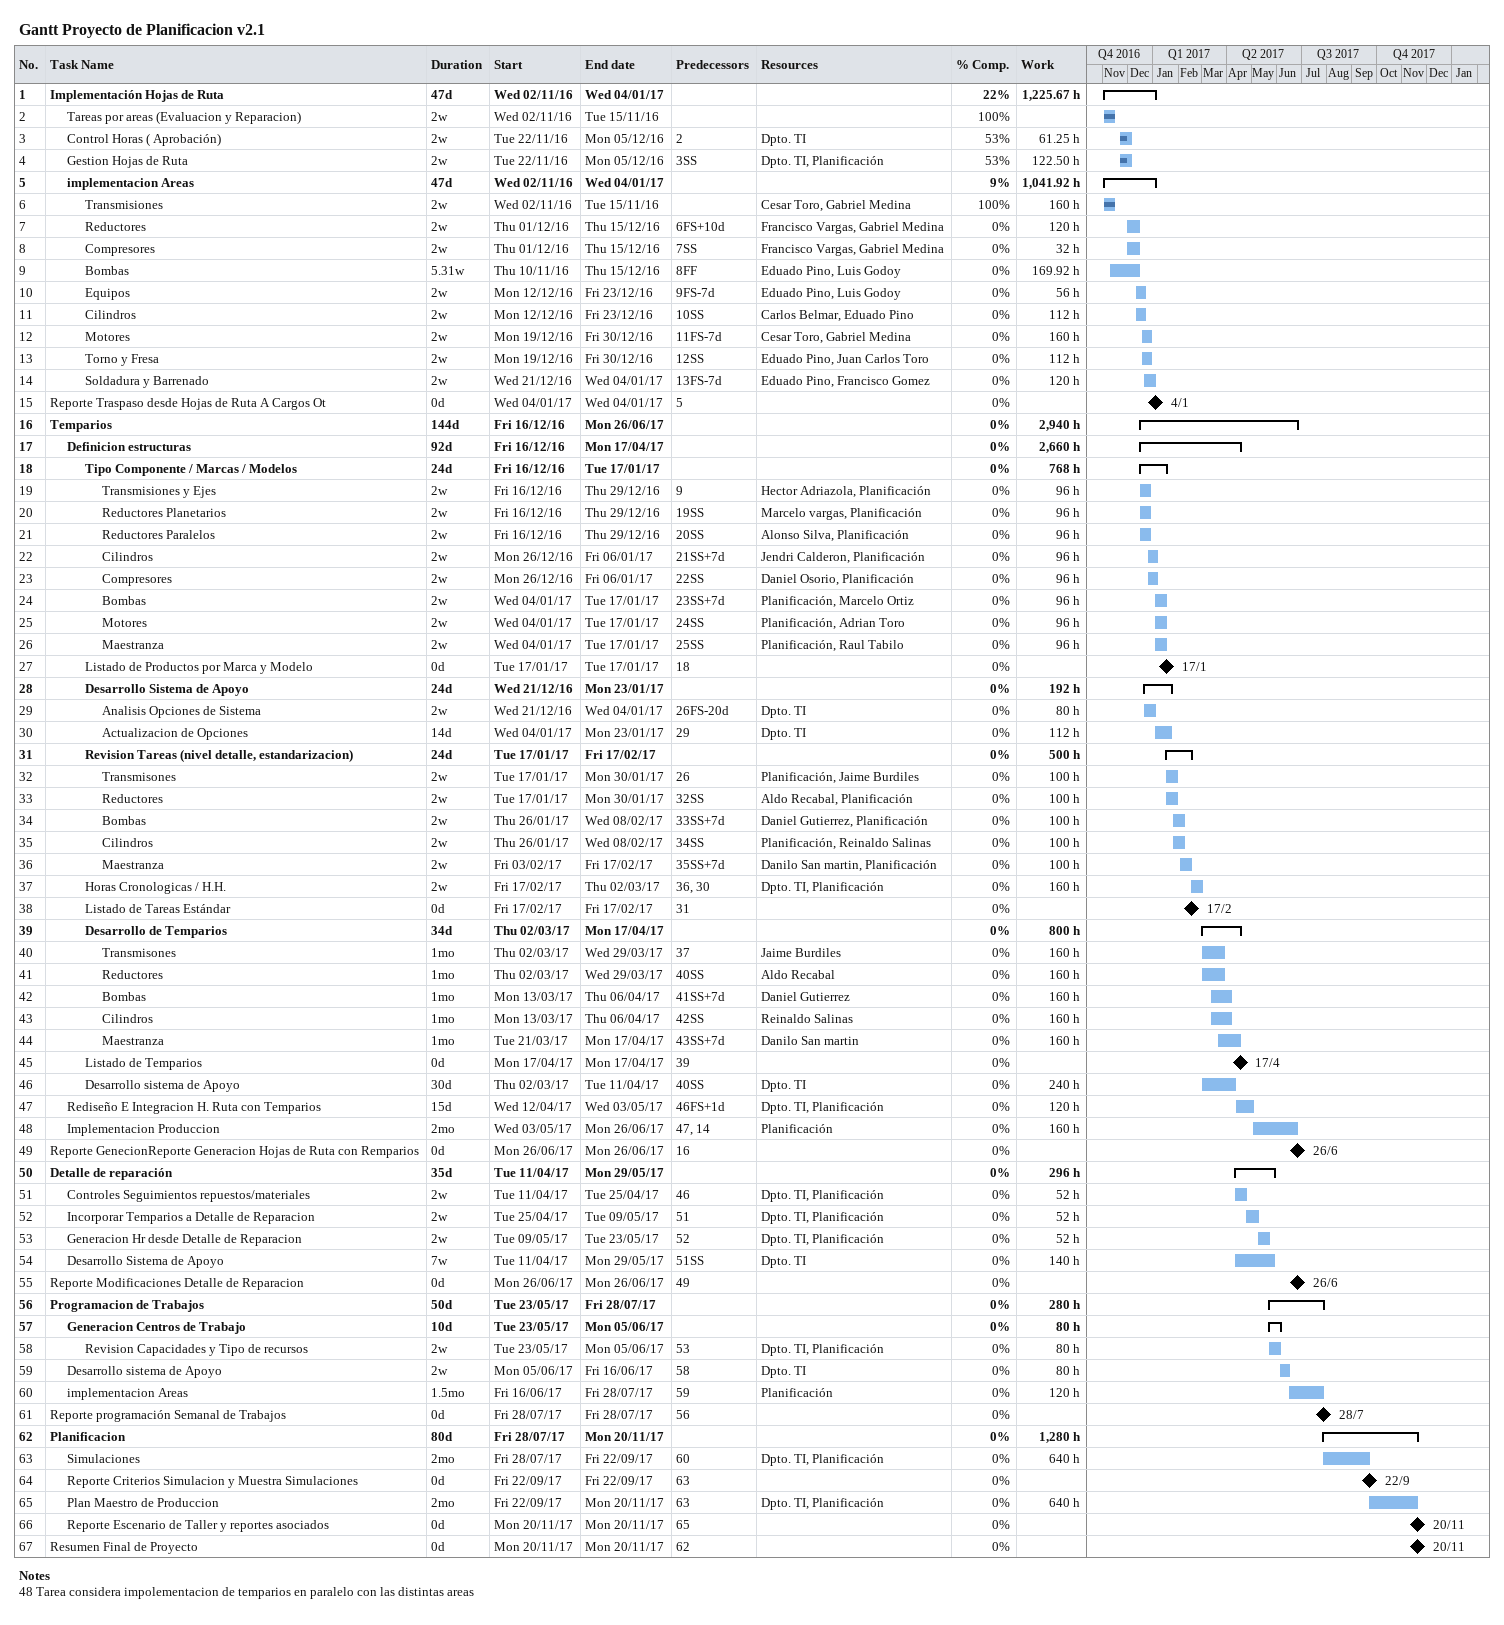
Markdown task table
Gantt Proyecto de Planificacion v2.1

| ID | Level | Task | Duration | Start | Finish | Predecessors | Resources | % complete | Work (h) |
|---|---|---|---|---|---|---|---|---|---|
| 1 | 1 | **Implementación Hojas de Ruta** | 47d | 2016-11-02 | 2017-01-04 |  |  | 22 | 1225.67 |
| 2 | 2 | Tareas por areas (Evaluacion y Reparacion) | 2w | 2016-11-02 | 2016-11-15 |  |  | 100 |  |
| 3 | 2 | Control Horas ( Aprobación) | 2w | 2016-11-22 | 2016-12-05 | 2 | Dpto. TI | 53 | 61.25 |
| 4 | 2 | Gestion Hojas de Ruta | 2w | 2016-11-22 | 2016-12-05 | 3SS | Dpto. TI, Planificación | 53 | 122.50 |
| 5 | 2 | **implementacion Areas** | 47d | 2016-11-02 | 2017-01-04 |  |  | 9 | 1041.92 |
| 6 | 3 | Transmisiones | 2w | 2016-11-02 | 2016-11-15 |  | Cesar Toro, Gabriel Medina | 100 | 160 |
| 7 | 3 | Reductores | 2w | 2016-12-01 | 2016-12-15 | 6FS+10d | Francisco Vargas, Gabriel Medina | 0 | 120 |
| 8 | 3 | Compresores | 2w | 2016-12-01 | 2016-12-15 | 7SS | Francisco Vargas, Gabriel Medina | 0 | 32 |
| 9 | 3 | Bombas | 5.31w | 2016-11-10 | 2016-12-15 | 8FF | Eduado Pino, Luis Godoy | 0 | 169.92 |
| 10 | 3 | Equipos | 2w | 2016-12-12 | 2016-12-23 | 9FS-7d | Eduado Pino, Luis Godoy | 0 | 56 |
| 11 | 3 | Cilindros | 2w | 2016-12-12 | 2016-12-23 | 10SS | Carlos Belmar, Eduado Pino | 0 | 112 |
| 12 | 3 | Motores | 2w | 2016-12-19 | 2016-12-30 | 11FS-7d | Cesar Toro, Gabriel Medina | 0 | 160 |
| 13 | 3 | Torno y Fresa | 2w | 2016-12-19 | 2016-12-30 | 12SS | Eduado Pino, Juan Carlos Toro | 0 | 112 |
| 14 | 3 | Soldadura y Barrenado | 2w | 2016-12-21 | 2017-01-04 | 13FS-7d | Eduado Pino, Francisco Gomez | 0 | 120 |
| 15 | 1 | Reporte Traspaso desde Hojas de Ruta A Cargos Ot | 0d | 2017-01-04 | 2017-01-04 | 5 |  | 0 |  |
| 16 | 1 | **Temparios** | 144d | 2016-12-16 | 2017-06-26 |  |  | 0 | 2940 |
| 17 | 2 | **Definicion estructuras** | 92d | 2016-12-16 | 2017-04-17 |  |  | 0 | 2660 |
| 18 | 3 | **Tipo Componente / Marcas / Modelos** | 24d | 2016-12-16 | 2017-01-17 |  |  | 0 | 768 |
| 19 | 4 | Transmisiones y Ejes | 2w | 2016-12-16 | 2016-12-29 | 9 | Hector Adriazola, Planificación | 0 | 96 |
| 20 | 4 | Reductores Planetarios | 2w | 2016-12-16 | 2016-12-29 | 19SS | Marcelo vargas, Planificación | 0 | 96 |
| 21 | 4 | Reductores Paralelos | 2w | 2016-12-16 | 2016-12-29 | 20SS | Alonso Silva, Planificación | 0 | 96 |
| 22 | 4 | Cilindros | 2w | 2016-12-26 | 2017-01-06 | 21SS+7d | Jendri Calderon, Planificación | 0 | 96 |
| 23 | 4 | Compresores | 2w | 2016-12-26 | 2017-01-06 | 22SS | Daniel Osorio, Planificación | 0 | 96 |
| 24 | 4 | Bombas | 2w | 2017-01-04 | 2017-01-17 | 23SS+7d | Planificación, Marcelo Ortiz | 0 | 96 |
| 25 | 4 | Motores | 2w | 2017-01-04 | 2017-01-17 | 24SS | Planificación, Adrian Toro | 0 | 96 |
| 26 | 4 | Maestranza | 2w | 2017-01-04 | 2017-01-17 | 25SS | Planificación, Raul Tabilo | 0 | 96 |
| 27 | 3 | Listado de Productos por Marca y Modelo | 0d | 2017-01-17 | 2017-01-17 | 18 |  | 0 |  |
| 28 | 3 | **Desarrollo Sistema de Apoyo** | 24d | 2016-12-21 | 2017-01-23 |  |  | 0 | 192 |
| 29 | 4 | Analisis Opciones de Sistema | 2w | 2016-12-21 | 2017-01-04 | 26FS-20d | Dpto. TI | 0 | 80 |
| 30 | 4 | Actualizacion de Opciones | 14d | 2017-01-04 | 2017-01-23 | 29 | Dpto. TI | 0 | 112 |
| 31 | 3 | **Revision Tareas (nivel detalle, estandarizacion)** | 24d | 2017-01-17 | 2017-02-17 |  |  | 0 | 500 |
| 32 | 4 | Transmisones | 2w | 2017-01-17 | 2017-01-30 | 26 | Planificación, Jaime Burdiles | 0 | 100 |
| 33 | 4 | Reductores | 2w | 2017-01-17 | 2017-01-30 | 32SS | Aldo Recabal, Planificación | 0 | 100 |
| 34 | 4 | Bombas | 2w | 2017-01-26 | 2017-02-08 | 33SS+7d | Daniel Gutierrez, Planificación | 0 | 100 |
| 35 | 4 | Cilindros | 2w | 2017-01-26 | 2017-02-08 | 34SS | Planificación, Reinaldo Salinas | 0 | 100 |
| 36 | 4 | Maestranza | 2w | 2017-02-03 | 2017-02-17 | 35SS+7d | Danilo San martin, Planificación | 0 | 100 |
| 37 | 3 | Horas Cronologicas / H.H. | 2w | 2017-02-17 | 2017-03-02 | 36, 30 | Dpto. TI, Planificación | 0 | 160 |
| 38 | 3 | Listado de Tareas Estándar | 0d | 2017-02-17 | 2017-02-17 | 31 |  | 0 |  |
| 39 | 3 | **Desarrollo de Temparios** | 34d | 2017-03-02 | 2017-04-17 |  |  | 0 | 800 |
| 40 | 4 | Transmisones | 1mo | 2017-03-02 | 2017-03-29 | 37 | Jaime Burdiles | 0 | 160 |
| 41 | 4 | Reductores | 1mo | 2017-03-02 | 2017-03-29 | 40SS | Aldo Recabal | 0 | 160 |
| 42 | 4 | Bombas | 1mo | 2017-03-13 | 2017-04-06 | 41SS+7d | Daniel Gutierrez | 0 | 160 |
| 43 | 4 | Cilindros | 1mo | 2017-03-13 | 2017-04-06 | 42SS | Reinaldo Salinas | 0 | 160 |
| 44 | 4 | Maestranza | 1mo | 2017-03-21 | 2017-04-17 | 43SS+7d | Danilo San martin | 0 | 160 |
| 45 | 3 | Listado de Temparios | 0d | 2017-04-17 | 2017-04-17 | 39 |  | 0 |  |
| 46 | 3 | Desarrollo sistema de Apoyo | 30d | 2017-03-02 | 2017-04-11 | 40SS | Dpto. TI | 0 | 240 |
| 47 | 2 | Rediseño E Integracion H. Ruta con Temparios | 15d | 2017-04-12 | 2017-05-03 | 46FS+1d | Dpto. TI, Planificación | 0 | 120 |
| 48 | 2 | Implementacion Produccion | 2mo | 2017-05-03 | 2017-06-26 | 47, 14 | Planificación | 0 | 160 |
| 49 | 1 | Reporte GenecionReporte Generacion Hojas de Ruta con Remparios | 0d | 2017-06-26 | 2017-06-26 | 16 |  | 0 |  |
| 50 | 1 | **Detalle de reparación** | 35d | 2017-04-11 | 2017-05-29 |  |  | 0 | 296 |
| 51 | 2 | Controles Seguimientos repuestos/materiales | 2w | 2017-04-11 | 2017-04-25 | 46 | Dpto. TI, Planificación | 0 | 52 |
| 52 | 2 | Incorporar Temparios a Detalle de Reparacion | 2w | 2017-04-25 | 2017-05-09 | 51 | Dpto. TI, Planificación | 0 | 52 |
| 53 | 2 | Generacion Hr desde Detalle de Reparacion | 2w | 2017-05-09 | 2017-05-23 | 52 | Dpto. TI, Planificación | 0 | 52 |
| 54 | 2 | Desarrollo Sistema de Apoyo | 7w | 2017-04-11 | 2017-05-29 | 51SS | Dpto. TI | 0 | 140 |
| 55 | 1 | Reporte Modificaciones Detalle de Reparacion | 0d | 2017-06-26 | 2017-06-26 | 49 |  | 0 |  |
| 56 | 1 | **Programacion de Trabajos** | 50d | 2017-05-23 | 2017-07-28 |  |  | 0 | 280 |
| 57 | 2 | **Generacion Centros de Trabajo** | 10d | 2017-05-23 | 2017-06-05 |  |  | 0 | 80 |
| 58 | 3 | Revision Capacidades y Tipo de recursos | 2w | 2017-05-23 | 2017-06-05 | 53 | Dpto. TI, Planificación | 0 | 80 |
| 59 | 2 | Desarrollo sistema de Apoyo | 2w | 2017-06-05 | 2017-06-16 | 58 | Dpto. TI | 0 | 80 |
| 60 | 2 | implementacion Areas | 1.5mo | 2017-06-16 | 2017-07-28 | 59 | Planificación | 0 | 120 |
| 61 | 1 | Reporte programación Semanal de Trabajos | 0d | 2017-07-28 | 2017-07-28 | 56 |  | 0 |  |
| 62 | 1 | **Planificacion** | 80d | 2017-07-28 | 2017-11-20 |  |  | 0 | 1280 |
| 63 | 2 | Simulaciones | 2mo | 2017-07-28 | 2017-09-22 | 60 | Dpto. TI, Planificación | 0 | 640 |
| 64 | 2 | Reporte Criterios Simulacion y Muestra Simulaciones | 0d | 2017-09-22 | 2017-09-22 | 63 |  | 0 |  |
| 65 | 2 | Plan Maestro de Produccion | 2mo | 2017-09-22 | 2017-11-20 | 63 | Dpto. TI, Planificación | 0 | 640 |
| 66 | 2 | Reporte Escenario de Taller y reportes asociados | 0d | 2017-11-20 | 2017-11-20 | 65 |  | 0 |  |
| 67 | 1 | Resumen Final de Proyecto | 0d | 2017-11-20 | 2017-11-20 | 62 |  | 0 |  |

Notes
- 48: Tarea considera impolementacion de temparios en paralelo con las distintas areas
